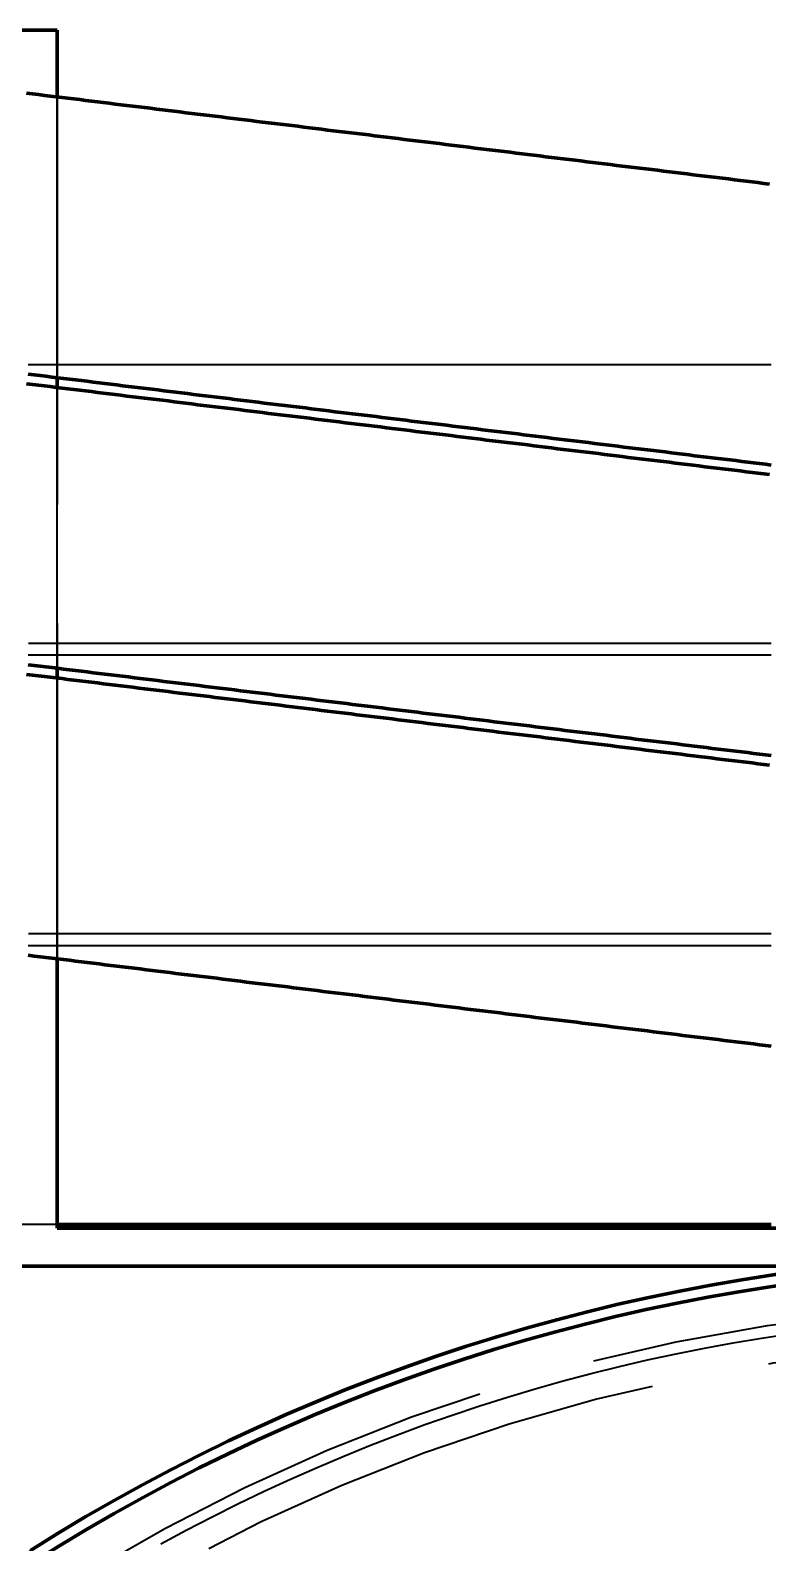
# Model space of a CAD drawing. Header units: millimetres. Extents: x 0 to 2382, y 0 to 420.
# Drawn here: x 153.18 to 159.41, y 153.54 to 166.3 of the extents above; entities that cross this region are included whole.
import ezdxf

# ---------------------------------------------------------------- set-up
doc = ezdxf.new("R2010")
doc.units = ezdxf.units.MM
doc.linetypes.add('IRAM-E-TRAZOS', pattern=[5, 4, -1])
doc.layers.add('01-VISIBLE', color=7, linetype='CONTINUOUS', lineweight=70)
doc.layers.add('02-OCULTA', color=4, linetype='IRAM-E-TRAZOS', lineweight=35)

msp = doc.modelspace()

# ---------------------------------------------------------------- linework, layer by layer
at = {"layer": '01-VISIBLE'}
for p, q in [((153.411, 166.298), (151.411, 166.298)), ((153.411, 165.736), (153.411, 166.298)), ((153.411, 163.286), (153.411, 163.368)), ((153.411, 160.836), (153.411, 160.918)), ((153.411, 156.198), (153.411, 158.468)), ((153.411, 156.198), (170.171, 156.198)), ((153.411, 156.198), (170.171, 156.198)), ((160.036, 155.878), (153.091, 155.878))]:
    msp.add_line(p, q, dxfattribs=at)
for points in [[(159.421, 165.001), (159.372, 165.007), (159.322, 165.014), (159.272, 165.02), (159.222, 165.026), (159.173, 165.032), (159.123, 165.038), (159.073, 165.044), (159.023, 165.05), (158.974, 165.056), (158.924, 165.062), (158.874, 165.068), (158.824, 165.074), (158.775, 165.08), (158.725, 165.087), (158.675, 165.093), (158.625, 165.099), (158.576, 165.105), (158.526, 165.111), (158.476, 165.117), (158.426, 165.123), (158.377, 165.129), (158.327, 165.135), (158.277, 165.141), (158.227, 165.147), (158.177, 165.153), (158.128, 165.159), (158.078, 165.166), (158.028, 165.172), (157.978, 165.178), (157.929, 165.184), (157.879, 165.19), (157.829, 165.196), (157.779, 165.202), (157.73, 165.208), (157.68, 165.214), (157.63, 165.22), (157.58, 165.226), (157.531, 165.232), (157.481, 165.239), (157.431, 165.245), (157.381, 165.251), (157.332, 165.257), (157.282, 165.263), (157.232, 165.269), (157.182, 165.275), (157.133, 165.281), (157.083, 165.287), (157.033, 165.293), (156.983, 165.299), (156.934, 165.305), (156.884, 165.311), (156.834, 165.318), (156.784, 165.324), (156.735, 165.33), (156.685, 165.336), (156.635, 165.342), (156.585, 165.348), (156.536, 165.354), (156.486, 165.36), (156.436, 165.366), (156.386, 165.372), (156.337, 165.378), (156.287, 165.384), (156.237, 165.391), (156.187, 165.397), (156.138, 165.403), (156.088, 165.409), (156.038, 165.415), (155.988, 165.421), (155.939, 165.427), (155.889, 165.433), (155.839, 165.439), (155.789, 165.445), (155.739, 165.451), (155.69, 165.457), (155.64, 165.463), (155.59, 165.47), (155.54, 165.476), (155.491, 165.482), (155.441, 165.488), (155.391, 165.494), (155.341, 165.5), (155.292, 165.506), (155.242, 165.512), (155.192, 165.518), (155.142, 165.524), (155.093, 165.53), (155.043, 165.536), (154.993, 165.543), (154.943, 165.549), (154.894, 165.555), (154.844, 165.561), (154.794, 165.567), (154.744, 165.573), (154.695, 165.579), (154.645, 165.585), (154.595, 165.591), (154.545, 165.597), (154.496, 165.603), (154.446, 165.609), (154.396, 165.615), (154.346, 165.622), (154.297, 165.628), (154.247, 165.634), (154.197, 165.64), (154.147, 165.646), (154.098, 165.652), (154.048, 165.658), (153.998, 165.664), (153.948, 165.67), (153.899, 165.676), (153.849, 165.682), (153.799, 165.688), (153.749, 165.695), (153.7, 165.701), (153.65, 165.707), (153.6, 165.713), (153.55, 165.719), (153.501, 165.725), (153.451, 165.731), (153.401, 165.737), (153.351, 165.743), (153.302, 165.749), (153.252, 165.755), (153.202, 165.761), (153.152, 165.767)], [(159.435, 162.632), (159.385, 162.638), (159.335, 162.644), (159.286, 162.651), (159.236, 162.657), (159.186, 162.663), (159.136, 162.669), (159.087, 162.675), (159.037, 162.681), (158.987, 162.687), (158.937, 162.693), (158.888, 162.699), (158.838, 162.705), (158.788, 162.711), (158.738, 162.717), (158.689, 162.723), (158.639, 162.73), (158.589, 162.736), (158.539, 162.742), (158.49, 162.748), (158.44, 162.754), (158.39, 162.76), (158.34, 162.766), (158.29, 162.772), (158.241, 162.778), (158.191, 162.784), (158.141, 162.79), (158.091, 162.796), (158.042, 162.803), (157.992, 162.809), (157.942, 162.815), (157.892, 162.821), (157.843, 162.827), (157.793, 162.833), (157.743, 162.839), (157.693, 162.845), (157.644, 162.851), (157.594, 162.857), (157.544, 162.863), (157.494, 162.869), (157.445, 162.875), (157.395, 162.882), (157.345, 162.888), (157.295, 162.894), (157.246, 162.9), (157.196, 162.906), (157.146, 162.912), (157.096, 162.918), (157.047, 162.924), (156.997, 162.93), (156.947, 162.936), (156.897, 162.942), (156.848, 162.948), (156.798, 162.955), (156.748, 162.961), (156.698, 162.967), (156.649, 162.973), (156.599, 162.979), (156.549, 162.985), (156.499, 162.991), (156.45, 162.997), (156.4, 163.003), (156.35, 163.009), (156.3, 163.015), (156.251, 163.021), (156.201, 163.027), (156.151, 163.034), (156.101, 163.04), (156.052, 163.046), (156.002, 163.052), (155.952, 163.058), (155.902, 163.064), (155.853, 163.07), (155.803, 163.076), (155.753, 163.082), (155.703, 163.088), (155.653, 163.094), (155.604, 163.1), (155.554, 163.107), (155.504, 163.113), (155.454, 163.119), (155.405, 163.125), (155.355, 163.131), (155.305, 163.137), (155.255, 163.143), (155.206, 163.149), (155.156, 163.155), (155.106, 163.161), (155.056, 163.167), (155.007, 163.173), (154.957, 163.179), (154.907, 163.186), (154.857, 163.192), (154.808, 163.198), (154.758, 163.204), (154.708, 163.21), (154.658, 163.216), (154.609, 163.222), (154.559, 163.228), (154.509, 163.234), (154.459, 163.24), (154.41, 163.246), (154.36, 163.252), (154.31, 163.258), (154.26, 163.265), (154.211, 163.271), (154.161, 163.277), (154.111, 163.283), (154.061, 163.289), (154.012, 163.295), (153.962, 163.301), (153.912, 163.307), (153.862, 163.313), (153.813, 163.319), (153.763, 163.325), (153.713, 163.331), (153.663, 163.338), (153.614, 163.344), (153.564, 163.35), (153.514, 163.356), (153.464, 163.362), (153.415, 163.368), (153.365, 163.374), (153.315, 163.38), (153.265, 163.386), (153.215, 163.392), (153.166, 163.398)], [(159.421, 162.551), (159.372, 162.557), (159.322, 162.564), (159.272, 162.57), (159.222, 162.576), (159.173, 162.582), (159.123, 162.588), (159.073, 162.594), (159.023, 162.6), (158.974, 162.606), (158.924, 162.612), (158.874, 162.618), (158.824, 162.624), (158.775, 162.63), (158.725, 162.637), (158.675, 162.643), (158.625, 162.649), (158.576, 162.655), (158.526, 162.661), (158.476, 162.667), (158.426, 162.673), (158.377, 162.679), (158.327, 162.685), (158.277, 162.691), (158.227, 162.697), (158.177, 162.703), (158.128, 162.709), (158.078, 162.716), (158.028, 162.722), (157.978, 162.728), (157.929, 162.734), (157.879, 162.74), (157.829, 162.746), (157.779, 162.752), (157.73, 162.758), (157.68, 162.764), (157.63, 162.77), (157.58, 162.776), (157.531, 162.782), (157.481, 162.789), (157.431, 162.795), (157.381, 162.801), (157.332, 162.807), (157.282, 162.813), (157.232, 162.819), (157.182, 162.825), (157.133, 162.831), (157.083, 162.837), (157.033, 162.843), (156.983, 162.849), (156.934, 162.855), (156.884, 162.861), (156.834, 162.868), (156.784, 162.874), (156.735, 162.88), (156.685, 162.886), (156.635, 162.892), (156.585, 162.898), (156.536, 162.904), (156.486, 162.91), (156.436, 162.916), (156.386, 162.922), (156.337, 162.928), (156.287, 162.934), (156.237, 162.941), (156.187, 162.947), (156.138, 162.953), (156.088, 162.959), (156.038, 162.965), (155.988, 162.971), (155.939, 162.977), (155.889, 162.983), (155.839, 162.989), (155.789, 162.995), (155.739, 163.001), (155.69, 163.007), (155.64, 163.013), (155.59, 163.02), (155.54, 163.026), (155.491, 163.032), (155.441, 163.038), (155.391, 163.044), (155.341, 163.05), (155.292, 163.056), (155.242, 163.062), (155.192, 163.068), (155.142, 163.074), (155.093, 163.08), (155.043, 163.086), (154.993, 163.093), (154.943, 163.099), (154.894, 163.105), (154.844, 163.111), (154.794, 163.117), (154.744, 163.123), (154.695, 163.129), (154.645, 163.135), (154.595, 163.141), (154.545, 163.147), (154.496, 163.153), (154.446, 163.159), (154.396, 163.165), (154.346, 163.172), (154.297, 163.178), (154.247, 163.184), (154.197, 163.19), (154.147, 163.196), (154.098, 163.202), (154.048, 163.208), (153.998, 163.214), (153.948, 163.22), (153.899, 163.226), (153.849, 163.232), (153.799, 163.238), (153.749, 163.245), (153.7, 163.251), (153.65, 163.257), (153.6, 163.263), (153.55, 163.269), (153.501, 163.275), (153.451, 163.281), (153.401, 163.287), (153.351, 163.293), (153.302, 163.299), (153.252, 163.305), (153.202, 163.311), (153.152, 163.317)], [(159.435, 160.182), (159.385, 160.188), (159.335, 160.194), (159.286, 160.201), (159.236, 160.207), (159.186, 160.213), (159.136, 160.219), (159.087, 160.225), (159.037, 160.231), (158.987, 160.237), (158.937, 160.243), (158.888, 160.249), (158.838, 160.255), (158.788, 160.261), (158.738, 160.267), (158.689, 160.273), (158.639, 160.28), (158.589, 160.286), (158.539, 160.292), (158.49, 160.298), (158.44, 160.304), (158.39, 160.31), (158.34, 160.316), (158.29, 160.322), (158.241, 160.328), (158.191, 160.334), (158.141, 160.34), (158.091, 160.346), (158.042, 160.353), (157.992, 160.359), (157.942, 160.365), (157.892, 160.371), (157.843, 160.377), (157.793, 160.383), (157.743, 160.389), (157.693, 160.395), (157.644, 160.401), (157.594, 160.407), (157.544, 160.413), (157.494, 160.419), (157.445, 160.425), (157.395, 160.432), (157.345, 160.438), (157.295, 160.444), (157.246, 160.45), (157.196, 160.456), (157.146, 160.462), (157.096, 160.468), (157.047, 160.474), (156.997, 160.48), (156.947, 160.486), (156.897, 160.492), (156.848, 160.498), (156.798, 160.505), (156.748, 160.511), (156.698, 160.517), (156.649, 160.523), (156.599, 160.529), (156.549, 160.535), (156.499, 160.541), (156.45, 160.547), (156.4, 160.553), (156.35, 160.559), (156.3, 160.565), (156.251, 160.571), (156.201, 160.577), (156.151, 160.584), (156.101, 160.59), (156.052, 160.596), (156.002, 160.602), (155.952, 160.608), (155.902, 160.614), (155.853, 160.62), (155.803, 160.626), (155.753, 160.632), (155.703, 160.638), (155.653, 160.644), (155.604, 160.65), (155.554, 160.657), (155.504, 160.663), (155.454, 160.669), (155.405, 160.675), (155.355, 160.681), (155.305, 160.687), (155.255, 160.693), (155.206, 160.699), (155.156, 160.705), (155.106, 160.711), (155.056, 160.717), (155.007, 160.723), (154.957, 160.729), (154.907, 160.736), (154.857, 160.742), (154.808, 160.748), (154.758, 160.754), (154.708, 160.76), (154.658, 160.766), (154.609, 160.772), (154.559, 160.778), (154.509, 160.784), (154.459, 160.79), (154.41, 160.796), (154.36, 160.802), (154.31, 160.808), (154.26, 160.815), (154.211, 160.821), (154.161, 160.827), (154.111, 160.833), (154.061, 160.839), (154.012, 160.845), (153.962, 160.851), (153.912, 160.857), (153.862, 160.863), (153.813, 160.869), (153.763, 160.875), (153.713, 160.881), (153.663, 160.888), (153.614, 160.894), (153.564, 160.9), (153.514, 160.906), (153.464, 160.912), (153.415, 160.918), (153.365, 160.924), (153.315, 160.93), (153.265, 160.936), (153.215, 160.942), (153.166, 160.948)], [(159.421, 160.101), (159.372, 160.107), (159.322, 160.114), (159.272, 160.12), (159.222, 160.126), (159.173, 160.132), (159.123, 160.138), (159.073, 160.144), (159.023, 160.15), (158.974, 160.156), (158.924, 160.162), (158.874, 160.168), (158.824, 160.174), (158.775, 160.18), (158.725, 160.187), (158.675, 160.193), (158.625, 160.199), (158.576, 160.205), (158.526, 160.211), (158.476, 160.217), (158.426, 160.223), (158.377, 160.229), (158.327, 160.235), (158.277, 160.241), (158.227, 160.247), (158.177, 160.253), (158.128, 160.259), (158.078, 160.266), (158.028, 160.272), (157.978, 160.278), (157.929, 160.284), (157.879, 160.29), (157.829, 160.296), (157.779, 160.302), (157.73, 160.308), (157.68, 160.314), (157.63, 160.32), (157.58, 160.326), (157.531, 160.332), (157.481, 160.339), (157.431, 160.345), (157.381, 160.351), (157.332, 160.357), (157.282, 160.363), (157.232, 160.369), (157.182, 160.375), (157.133, 160.381), (157.083, 160.387), (157.033, 160.393), (156.983, 160.399), (156.934, 160.405), (156.884, 160.411), (156.834, 160.418), (156.784, 160.424), (156.735, 160.43), (156.685, 160.436), (156.635, 160.442), (156.585, 160.448), (156.536, 160.454), (156.486, 160.46), (156.436, 160.466), (156.386, 160.472), (156.337, 160.478), (156.287, 160.484), (156.237, 160.491), (156.187, 160.497), (156.138, 160.503), (156.088, 160.509), (156.038, 160.515), (155.988, 160.521), (155.939, 160.527), (155.889, 160.533), (155.839, 160.539), (155.789, 160.545), (155.739, 160.551), (155.69, 160.557), (155.64, 160.563), (155.59, 160.57), (155.54, 160.576), (155.491, 160.582), (155.441, 160.588), (155.391, 160.594), (155.341, 160.6), (155.292, 160.606), (155.242, 160.612), (155.192, 160.618), (155.142, 160.624), (155.093, 160.63), (155.043, 160.636), (154.993, 160.643), (154.943, 160.649), (154.894, 160.655), (154.844, 160.661), (154.794, 160.667), (154.744, 160.673), (154.695, 160.679), (154.645, 160.685), (154.595, 160.691), (154.545, 160.697), (154.496, 160.703), (154.446, 160.709), (154.396, 160.715), (154.346, 160.722), (154.297, 160.728), (154.247, 160.734), (154.197, 160.74), (154.147, 160.746), (154.098, 160.752), (154.048, 160.758), (153.998, 160.764), (153.948, 160.77), (153.899, 160.776), (153.849, 160.782), (153.799, 160.788), (153.749, 160.795), (153.7, 160.801), (153.65, 160.807), (153.6, 160.813), (153.55, 160.819), (153.501, 160.825), (153.451, 160.831), (153.401, 160.837), (153.351, 160.843), (153.302, 160.849), (153.252, 160.855), (153.202, 160.861), (153.152, 160.867)], [(159.435, 157.732), (159.385, 157.738), (159.335, 157.744), (159.286, 157.751), (159.236, 157.757), (159.186, 157.763), (159.136, 157.769), (159.087, 157.775), (159.037, 157.781), (158.987, 157.787), (158.937, 157.793), (158.888, 157.799), (158.838, 157.805), (158.788, 157.811), (158.738, 157.817), (158.689, 157.823), (158.639, 157.83), (158.589, 157.836), (158.539, 157.842), (158.49, 157.848), (158.44, 157.854), (158.39, 157.86), (158.34, 157.866), (158.29, 157.872), (158.241, 157.878), (158.191, 157.884), (158.141, 157.89), (158.091, 157.896), (158.042, 157.903), (157.992, 157.909), (157.942, 157.915), (157.892, 157.921), (157.843, 157.927), (157.793, 157.933), (157.743, 157.939), (157.693, 157.945), (157.644, 157.951), (157.594, 157.957), (157.544, 157.963), (157.494, 157.969), (157.445, 157.975), (157.395, 157.982), (157.345, 157.988), (157.295, 157.994), (157.246, 158), (157.196, 158.006), (157.146, 158.012), (157.096, 158.018), (157.047, 158.024), (156.997, 158.03), (156.947, 158.036), (156.897, 158.042), (156.848, 158.048), (156.798, 158.055), (156.748, 158.061), (156.698, 158.067), (156.649, 158.073), (156.599, 158.079), (156.549, 158.085), (156.499, 158.091), (156.45, 158.097), (156.4, 158.103), (156.35, 158.109), (156.3, 158.115), (156.251, 158.121), (156.201, 158.127), (156.151, 158.134), (156.101, 158.14), (156.052, 158.146), (156.002, 158.152), (155.952, 158.158), (155.902, 158.164), (155.853, 158.17), (155.803, 158.176), (155.753, 158.182), (155.703, 158.188), (155.653, 158.194), (155.604, 158.2), (155.554, 158.207), (155.504, 158.213), (155.454, 158.219), (155.405, 158.225), (155.355, 158.231), (155.305, 158.237), (155.255, 158.243), (155.206, 158.249), (155.156, 158.255), (155.106, 158.261), (155.056, 158.267), (155.007, 158.273), (154.957, 158.279), (154.907, 158.286), (154.857, 158.292), (154.808, 158.298), (154.758, 158.304), (154.708, 158.31), (154.658, 158.316), (154.609, 158.322), (154.559, 158.328), (154.509, 158.334), (154.459, 158.34), (154.41, 158.346), (154.36, 158.352), (154.31, 158.358), (154.26, 158.365), (154.211, 158.371), (154.161, 158.377), (154.111, 158.383), (154.061, 158.389), (154.012, 158.395), (153.962, 158.401), (153.912, 158.407), (153.862, 158.413), (153.813, 158.419), (153.763, 158.425), (153.713, 158.431), (153.663, 158.438), (153.614, 158.444), (153.564, 158.45), (153.514, 158.456), (153.464, 158.462), (153.415, 158.468), (153.365, 158.474), (153.315, 158.48), (153.265, 158.486), (153.215, 158.492), (153.166, 158.498)], [(159.433, 156.228), (159.382, 156.228), (159.332, 156.228), (159.282, 156.228), (159.232, 156.228), (159.182, 156.228), (159.132, 156.228), (159.081, 156.228), (159.031, 156.228), (158.981, 156.228), (158.931, 156.228), (158.881, 156.228), (158.83, 156.228), (158.78, 156.228), (158.73, 156.228), (158.68, 156.228), (158.63, 156.228), (158.58, 156.228), (158.529, 156.228), (158.479, 156.228), (158.429, 156.228), (158.379, 156.228), (158.329, 156.228), (158.278, 156.228), (158.228, 156.228), (158.178, 156.228), (158.128, 156.228), (158.078, 156.228), (158.028, 156.228), (157.977, 156.228), (157.927, 156.228), (157.877, 156.228), (157.827, 156.228), (157.777, 156.228), (157.726, 156.228), (157.676, 156.228), (157.626, 156.228), (157.576, 156.228), (157.526, 156.228), (157.476, 156.228), (157.425, 156.228), (157.375, 156.228), (157.325, 156.228), (157.275, 156.228), (157.225, 156.228), (157.174, 156.228), (157.124, 156.228), (157.074, 156.228), (157.024, 156.228), (156.974, 156.228), (156.924, 156.228), (156.873, 156.228), (156.823, 156.228), (156.773, 156.228), (156.723, 156.228), (156.673, 156.228), (156.622, 156.228), (156.572, 156.228), (156.522, 156.228), (156.472, 156.228), (156.422, 156.228), (156.372, 156.228), (156.321, 156.228), (156.271, 156.228), (156.221, 156.228), (156.171, 156.228), (156.121, 156.228), (156.07, 156.228), (156.02, 156.228), (155.97, 156.228), (155.92, 156.228), (155.87, 156.228), (155.82, 156.228), (155.769, 156.228), (155.719, 156.228), (155.669, 156.228), (155.619, 156.228), (155.569, 156.228), (155.518, 156.228), (155.468, 156.228), (155.418, 156.228), (155.368, 156.228), (155.318, 156.228), (155.268, 156.228), (155.217, 156.228), (155.167, 156.228), (155.117, 156.228), (155.067, 156.228), (155.017, 156.228), (154.966, 156.228), (154.916, 156.228), (154.866, 156.228), (154.816, 156.228), (154.766, 156.228), (154.716, 156.228), (154.665, 156.228), (154.615, 156.228), (154.565, 156.228), (154.515, 156.228), (154.465, 156.228), (154.414, 156.228), (154.364, 156.228), (154.314, 156.228), (154.264, 156.228), (154.214, 156.228), (154.164, 156.228), (154.113, 156.228), (154.063, 156.228), (154.013, 156.228), (153.963, 156.228), (153.913, 156.228), (153.862, 156.228), (153.812, 156.228), (153.762, 156.228), (153.712, 156.228), (153.662, 156.228), (153.612, 156.228), (153.561, 156.228), (153.511, 156.228), (153.461, 156.228), (153.411, 156.228)]]:
    msp.add_lwpolyline(points, dxfattribs=at)
for radius, end in [(16.096, 122.326), (16, 122.5153)]:
    msp.add_arc((161.791, 139.878), radius, 0, end, dxfattribs=at)
at = {"layer": '02-OCULTA'}
for p, q in [((151.411, 166.298), (153.411, 166.298)), ((153.411, 166.298), (151.411, 166.298)), ((151.411, 166.298), (153.411, 166.298)), ((153.411, 166.298), (153.411, 156.198)), ((153.411, 156.198), (153.411, 166.298)), ((153.411, 166.298), (153.411, 156.198)), ((153.411, 163.368), (153.411, 165.736)), ((153.411, 160.918), (153.411, 163.286)), ((153.411, 158.468), (153.411, 160.836)), ((153.411, 156.198), (170.171, 156.198)), ((153.411, 156.198), (170.171, 156.198)), ((153.091, 155.878), (170.491, 155.878)), ((170.491, 155.878), (153.091, 155.878)), ((153.091, 155.878), (170.491, 155.878))]:
    msp.add_line(p, q, dxfattribs=at)
for points in [[(159.434, 163.478), (159.384, 163.478), (159.334, 163.478), (159.283, 163.478), (159.233, 163.478), (159.183, 163.478), (159.133, 163.478), (159.083, 163.478), (159.033, 163.478), (158.982, 163.478), (158.932, 163.478), (158.882, 163.478), (158.832, 163.478), (158.782, 163.478), (158.732, 163.478), (158.682, 163.478), (158.631, 163.478), (158.581, 163.478), (158.531, 163.478), (158.481, 163.478), (158.431, 163.478), (158.381, 163.478), (158.33, 163.478), (158.28, 163.478), (158.23, 163.478), (158.18, 163.478), (158.13, 163.478), (158.08, 163.478), (158.03, 163.478), (157.979, 163.478), (157.929, 163.478), (157.879, 163.478), (157.829, 163.478), (157.779, 163.478), (157.729, 163.478), (157.678, 163.478), (157.628, 163.478), (157.578, 163.478), (157.528, 163.478), (157.478, 163.478), (157.428, 163.478), (157.378, 163.478), (157.327, 163.478), (157.277, 163.478), (157.227, 163.478), (157.177, 163.478), (157.127, 163.478), (157.077, 163.478), (157.026, 163.478), (156.976, 163.478), (156.926, 163.478), (156.876, 163.478), (156.826, 163.478), (156.776, 163.478), (156.726, 163.478), (156.675, 163.478), (156.625, 163.478), (156.575, 163.478), (156.525, 163.478), (156.475, 163.478), (156.425, 163.478), (156.374, 163.478), (156.324, 163.478), (156.274, 163.478), (156.224, 163.478), (156.174, 163.478), (156.124, 163.478), (156.074, 163.478), (156.023, 163.478), (155.973, 163.478), (155.923, 163.478), (155.873, 163.478), (155.823, 163.478), (155.773, 163.478), (155.722, 163.478), (155.672, 163.478), (155.622, 163.478), (155.572, 163.478), (155.522, 163.478), (155.472, 163.478), (155.422, 163.478), (155.371, 163.478), (155.321, 163.478), (155.271, 163.478), (155.221, 163.478), (155.171, 163.478), (155.121, 163.478), (155.071, 163.478), (155.02, 163.478), (154.97, 163.478), (154.92, 163.478), (154.87, 163.478), (154.82, 163.478), (154.77, 163.478), (154.719, 163.478), (154.669, 163.478), (154.619, 163.478), (154.569, 163.478), (154.519, 163.478), (154.469, 163.478), (154.419, 163.478), (154.368, 163.478), (154.318, 163.478), (154.268, 163.478), (154.218, 163.478), (154.168, 163.478), (154.118, 163.478), (154.067, 163.478), (154.017, 163.478), (153.967, 163.478), (153.917, 163.478), (153.867, 163.478), (153.817, 163.478), (153.767, 163.478), (153.716, 163.478), (153.666, 163.478), (153.616, 163.478), (153.566, 163.478), (153.516, 163.478), (153.466, 163.478), (153.415, 163.478), (153.365, 163.478), (153.315, 163.478), (153.265, 163.478), (153.215, 163.478), (153.165, 163.478)], [(159.435, 161.128), (159.385, 161.128), (159.335, 161.128), (159.285, 161.128), (159.234, 161.128), (159.184, 161.128), (159.134, 161.128), (159.084, 161.128), (159.034, 161.128), (158.984, 161.128), (158.934, 161.128), (158.884, 161.128), (158.833, 161.128), (158.783, 161.128), (158.733, 161.128), (158.683, 161.128), (158.633, 161.128), (158.583, 161.128), (158.533, 161.128), (158.483, 161.128), (158.432, 161.128), (158.382, 161.128), (158.332, 161.128), (158.282, 161.128), (158.232, 161.128), (158.182, 161.128), (158.132, 161.128), (158.082, 161.128), (158.031, 161.128), (157.981, 161.128), (157.931, 161.128), (157.881, 161.128), (157.831, 161.128), (157.781, 161.128), (157.731, 161.128), (157.681, 161.128), (157.63, 161.128), (157.58, 161.128), (157.53, 161.128), (157.48, 161.128), (157.43, 161.128), (157.38, 161.128), (157.33, 161.128), (157.28, 161.128), (157.229, 161.128), (157.179, 161.128), (157.129, 161.128), (157.079, 161.128), (157.029, 161.128), (156.979, 161.128), (156.929, 161.128), (156.879, 161.128), (156.828, 161.128), (156.778, 161.128), (156.728, 161.128), (156.678, 161.128), (156.628, 161.128), (156.578, 161.128), (156.528, 161.128), (156.478, 161.128), (156.427, 161.128), (156.377, 161.128), (156.327, 161.128), (156.277, 161.128), (156.227, 161.128), (156.177, 161.128), (156.127, 161.128), (156.077, 161.128), (156.026, 161.128), (155.976, 161.128), (155.926, 161.128), (155.876, 161.128), (155.826, 161.128), (155.776, 161.128), (155.726, 161.128), (155.676, 161.128), (155.625, 161.128), (155.575, 161.128), (155.525, 161.128), (155.475, 161.128), (155.425, 161.128), (155.375, 161.128), (155.325, 161.128), (155.275, 161.128), (155.224, 161.128), (155.174, 161.128), (155.124, 161.128), (155.074, 161.128), (155.024, 161.128), (154.974, 161.128), (154.924, 161.128), (154.874, 161.128), (154.823, 161.128), (154.773, 161.128), (154.723, 161.128), (154.673, 161.128), (154.623, 161.128), (154.573, 161.128), (154.523, 161.128), (154.473, 161.128), (154.422, 161.128), (154.372, 161.128), (154.322, 161.128), (154.272, 161.128), (154.222, 161.128), (154.172, 161.128), (154.122, 161.128), (154.072, 161.128), (154.021, 161.128), (153.971, 161.128), (153.921, 161.128), (153.871, 161.128), (153.821, 161.128), (153.771, 161.128), (153.721, 161.128), (153.671, 161.128), (153.62, 161.128), (153.57, 161.128), (153.52, 161.128), (153.47, 161.128), (153.42, 161.128), (153.37, 161.128), (153.32, 161.128), (153.27, 161.128), (153.219, 161.128), (153.169, 161.128)], [(159.434, 161.028), (159.384, 161.028), (159.334, 161.028), (159.283, 161.028), (159.233, 161.028), (159.183, 161.028), (159.133, 161.028), (159.083, 161.028), (159.033, 161.028), (158.982, 161.028), (158.932, 161.028), (158.882, 161.028), (158.832, 161.028), (158.782, 161.028), (158.732, 161.028), (158.682, 161.028), (158.631, 161.028), (158.581, 161.028), (158.531, 161.028), (158.481, 161.028), (158.431, 161.028), (158.381, 161.028), (158.33, 161.028), (158.28, 161.028), (158.23, 161.028), (158.18, 161.028), (158.13, 161.028), (158.08, 161.028), (158.03, 161.028), (157.979, 161.028), (157.929, 161.028), (157.879, 161.028), (157.829, 161.028), (157.779, 161.028), (157.729, 161.028), (157.678, 161.028), (157.628, 161.028), (157.578, 161.028), (157.528, 161.028), (157.478, 161.028), (157.428, 161.028), (157.378, 161.028), (157.327, 161.028), (157.277, 161.028), (157.227, 161.028), (157.177, 161.028), (157.127, 161.028), (157.077, 161.028), (157.026, 161.028), (156.976, 161.028), (156.926, 161.028), (156.876, 161.028), (156.826, 161.028), (156.776, 161.028), (156.726, 161.028), (156.675, 161.028), (156.625, 161.028), (156.575, 161.028), (156.525, 161.028), (156.475, 161.028), (156.425, 161.028), (156.374, 161.028), (156.324, 161.028), (156.274, 161.028), (156.224, 161.028), (156.174, 161.028), (156.124, 161.028), (156.074, 161.028), (156.023, 161.028), (155.973, 161.028), (155.923, 161.028), (155.873, 161.028), (155.823, 161.028), (155.773, 161.028), (155.722, 161.028), (155.672, 161.028), (155.622, 161.028), (155.572, 161.028), (155.522, 161.028), (155.472, 161.028), (155.422, 161.028), (155.371, 161.028), (155.321, 161.028), (155.271, 161.028), (155.221, 161.028), (155.171, 161.028), (155.121, 161.028), (155.071, 161.028), (155.02, 161.028), (154.97, 161.028), (154.92, 161.028), (154.87, 161.028), (154.82, 161.028), (154.77, 161.028), (154.719, 161.028), (154.669, 161.028), (154.619, 161.028), (154.569, 161.028), (154.519, 161.028), (154.469, 161.028), (154.419, 161.028), (154.368, 161.028), (154.318, 161.028), (154.268, 161.028), (154.218, 161.028), (154.168, 161.028), (154.118, 161.028), (154.067, 161.028), (154.017, 161.028), (153.967, 161.028), (153.917, 161.028), (153.867, 161.028), (153.817, 161.028), (153.767, 161.028), (153.716, 161.028), (153.666, 161.028), (153.616, 161.028), (153.566, 161.028), (153.516, 161.028), (153.466, 161.028), (153.415, 161.028), (153.365, 161.028), (153.315, 161.028), (153.265, 161.028), (153.215, 161.028), (153.165, 161.028)], [(159.435, 158.678), (159.385, 158.678), (159.335, 158.678), (159.285, 158.678), (159.234, 158.678), (159.184, 158.678), (159.134, 158.678), (159.084, 158.678), (159.034, 158.678), (158.984, 158.678), (158.934, 158.678), (158.884, 158.678), (158.833, 158.678), (158.783, 158.678), (158.733, 158.678), (158.683, 158.678), (158.633, 158.678), (158.583, 158.678), (158.533, 158.678), (158.483, 158.678), (158.432, 158.678), (158.382, 158.678), (158.332, 158.678), (158.282, 158.678), (158.232, 158.678), (158.182, 158.678), (158.132, 158.678), (158.082, 158.678), (158.031, 158.678), (157.981, 158.678), (157.931, 158.678), (157.881, 158.678), (157.831, 158.678), (157.781, 158.678), (157.731, 158.678), (157.681, 158.678), (157.63, 158.678), (157.58, 158.678), (157.53, 158.678), (157.48, 158.678), (157.43, 158.678), (157.38, 158.678), (157.33, 158.678), (157.28, 158.678), (157.229, 158.678), (157.179, 158.678), (157.129, 158.678), (157.079, 158.678), (157.029, 158.678), (156.979, 158.678), (156.929, 158.678), (156.879, 158.678), (156.828, 158.678), (156.778, 158.678), (156.728, 158.678), (156.678, 158.678), (156.628, 158.678), (156.578, 158.678), (156.528, 158.678), (156.478, 158.678), (156.427, 158.678), (156.377, 158.678), (156.327, 158.678), (156.277, 158.678), (156.227, 158.678), (156.177, 158.678), (156.127, 158.678), (156.077, 158.678), (156.026, 158.678), (155.976, 158.678), (155.926, 158.678), (155.876, 158.678), (155.826, 158.678), (155.776, 158.678), (155.726, 158.678), (155.676, 158.678), (155.625, 158.678), (155.575, 158.678), (155.525, 158.678), (155.475, 158.678), (155.425, 158.678), (155.375, 158.678), (155.325, 158.678), (155.275, 158.678), (155.224, 158.678), (155.174, 158.678), (155.124, 158.678), (155.074, 158.678), (155.024, 158.678), (154.974, 158.678), (154.924, 158.678), (154.874, 158.678), (154.823, 158.678), (154.773, 158.678), (154.723, 158.678), (154.673, 158.678), (154.623, 158.678), (154.573, 158.678), (154.523, 158.678), (154.473, 158.678), (154.422, 158.678), (154.372, 158.678), (154.322, 158.678), (154.272, 158.678), (154.222, 158.678), (154.172, 158.678), (154.122, 158.678), (154.072, 158.678), (154.021, 158.678), (153.971, 158.678), (153.921, 158.678), (153.871, 158.678), (153.821, 158.678), (153.771, 158.678), (153.721, 158.678), (153.671, 158.678), (153.62, 158.678), (153.57, 158.678), (153.52, 158.678), (153.47, 158.678), (153.42, 158.678), (153.37, 158.678), (153.32, 158.678), (153.27, 158.678), (153.219, 158.678), (153.169, 158.678)], [(159.434, 158.578), (159.384, 158.578), (159.334, 158.578), (159.283, 158.578), (159.233, 158.578), (159.183, 158.578), (159.133, 158.578), (159.083, 158.578), (159.033, 158.578), (158.982, 158.578), (158.932, 158.578), (158.882, 158.578), (158.832, 158.578), (158.782, 158.578), (158.732, 158.578), (158.682, 158.578), (158.631, 158.578), (158.581, 158.578), (158.531, 158.578), (158.481, 158.578), (158.431, 158.578), (158.381, 158.578), (158.33, 158.578), (158.28, 158.578), (158.23, 158.578), (158.18, 158.578), (158.13, 158.578), (158.08, 158.578), (158.03, 158.578), (157.979, 158.578), (157.929, 158.578), (157.879, 158.578), (157.829, 158.578), (157.779, 158.578), (157.729, 158.578), (157.678, 158.578), (157.628, 158.578), (157.578, 158.578), (157.528, 158.578), (157.478, 158.578), (157.428, 158.578), (157.378, 158.578), (157.327, 158.578), (157.277, 158.578), (157.227, 158.578), (157.177, 158.578), (157.127, 158.578), (157.077, 158.578), (157.026, 158.578), (156.976, 158.578), (156.926, 158.578), (156.876, 158.578), (156.826, 158.578), (156.776, 158.578), (156.726, 158.578), (156.675, 158.578), (156.625, 158.578), (156.575, 158.578), (156.525, 158.578), (156.475, 158.578), (156.425, 158.578), (156.374, 158.578), (156.324, 158.578), (156.274, 158.578), (156.224, 158.578), (156.174, 158.578), (156.124, 158.578), (156.074, 158.578), (156.023, 158.578), (155.973, 158.578), (155.923, 158.578), (155.873, 158.578), (155.823, 158.578), (155.773, 158.578), (155.722, 158.578), (155.672, 158.578), (155.622, 158.578), (155.572, 158.578), (155.522, 158.578), (155.472, 158.578), (155.422, 158.578), (155.371, 158.578), (155.321, 158.578), (155.271, 158.578), (155.221, 158.578), (155.171, 158.578), (155.121, 158.578), (155.071, 158.578), (155.02, 158.578), (154.97, 158.578), (154.92, 158.578), (154.87, 158.578), (154.82, 158.578), (154.77, 158.578), (154.719, 158.578), (154.669, 158.578), (154.619, 158.578), (154.569, 158.578), (154.519, 158.578), (154.469, 158.578), (154.419, 158.578), (154.368, 158.578), (154.318, 158.578), (154.268, 158.578), (154.218, 158.578), (154.168, 158.578), (154.118, 158.578), (154.067, 158.578), (154.017, 158.578), (153.967, 158.578), (153.917, 158.578), (153.867, 158.578), (153.817, 158.578), (153.767, 158.578), (153.716, 158.578), (153.666, 158.578), (153.616, 158.578), (153.566, 158.578), (153.516, 158.578), (153.466, 158.578), (153.415, 158.578), (153.365, 158.578), (153.315, 158.578), (153.265, 158.578), (153.215, 158.578), (153.165, 158.578)], [(153.411, 156.228), (153.358, 156.228), (153.304, 156.228), (153.251, 156.228), (153.198, 156.228), (153.144, 156.228), (153.091, 156.228)], [(154.283, 153.535), (154.499, 153.651), (154.716, 153.764), (154.935, 153.873), (155.155, 153.979), (155.378, 154.081), (155.602, 154.18), (155.827, 154.276), (156.054, 154.368), (156.282, 154.456), (156.512, 154.541), (156.743, 154.622), (156.975, 154.699), (157.209, 154.773), (157.443, 154.843), (157.679, 154.91), (157.915, 154.972), (158.153, 155.031), (158.391, 155.087), (158.631, 155.138), (158.871, 155.186), (159.112, 155.23), (159.353, 155.27), (159.595, 155.306)], [(154.283, 153.535), (154.499, 153.651), (154.716, 153.764), (154.935, 153.873), (155.155, 153.979), (155.378, 154.081), (155.602, 154.18), (155.827, 154.276), (156.054, 154.368), (156.282, 154.456), (156.512, 154.541), (156.743, 154.622), (156.975, 154.699), (157.209, 154.773), (157.443, 154.843), (157.679, 154.91), (157.915, 154.972), (158.153, 155.031), (158.391, 155.087), (158.631, 155.138), (158.871, 155.186), (159.112, 155.23), (159.353, 155.27), (159.595, 155.306)]]:
    msp.add_lwpolyline(points, dxfattribs=at)
for radius in [16.096, 16, 16, 16, 15.68, 15.68, 15.68, 15.68, 15.68, 15.68, 15.68, 15.68, 15.36, 15.36, 15.36, 15.36]:
    msp.add_circle((161.791, 139.878), radius, dxfattribs=at)

doc.saveas('drawing.dxf')
